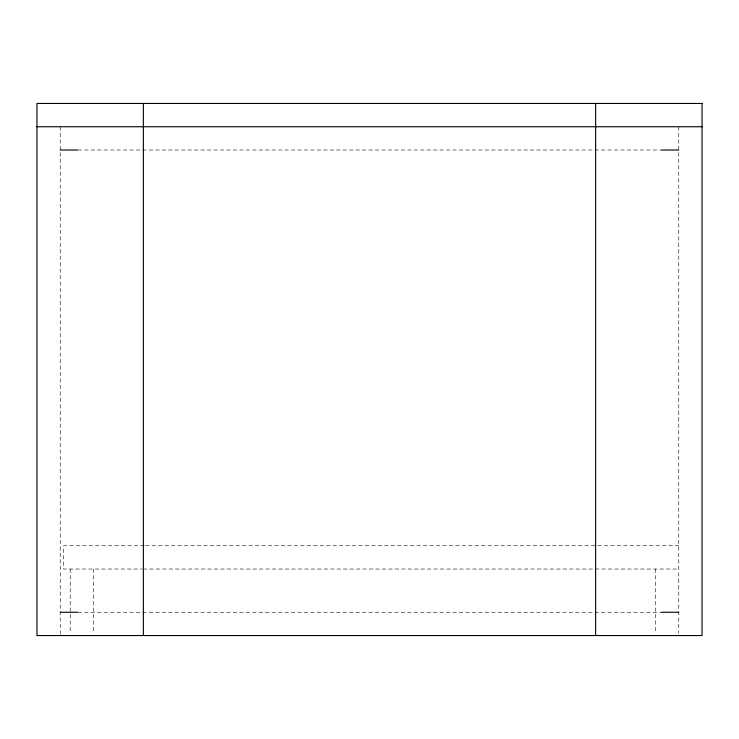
<?xml version="1.0" encoding="UTF-8"?>
<svg xmlns="http://www.w3.org/2000/svg" width="739" height="739" viewBox="0 0 739 739"><rect width="100%" height="100%" fill="white"/><g stroke="black" fill="none" stroke-linecap="round" stroke-linejoin="round"><path stroke-width="0.55" stroke-dasharray="3.69 2.77" d="M78.075 150.017L660.925 150.017M144.354 545.751L63.554 545.751L63.554 569.03L142.045 569.03M145.509 545.751L678.771 545.751M143.107 569.03L678.771 569.03M78.075 612.261L660.925 612.261M678.771 126.738L678.771 633.323M655.493 569.03L655.493 633.249M93.483 569.03L93.483 633.249M70.205 569.03L70.205 633.249M60.228 126.738L60.228 635.54"/><path stroke-width="1.11" d="M36.95 126.738L702.05 126.738M60.228 150.017L77.54 150.017M661.46 150.017L678.771 150.017M60.228 612.261L77.54 612.261M661.46 612.261L678.771 612.261M595.634 103.46L595.634 635.54M143.366 103.46L143.366 635.54M702.05 103.46L36.95 103.46L36.95 635.54L702.05 635.54L702.05 103.46"/></g></svg>
